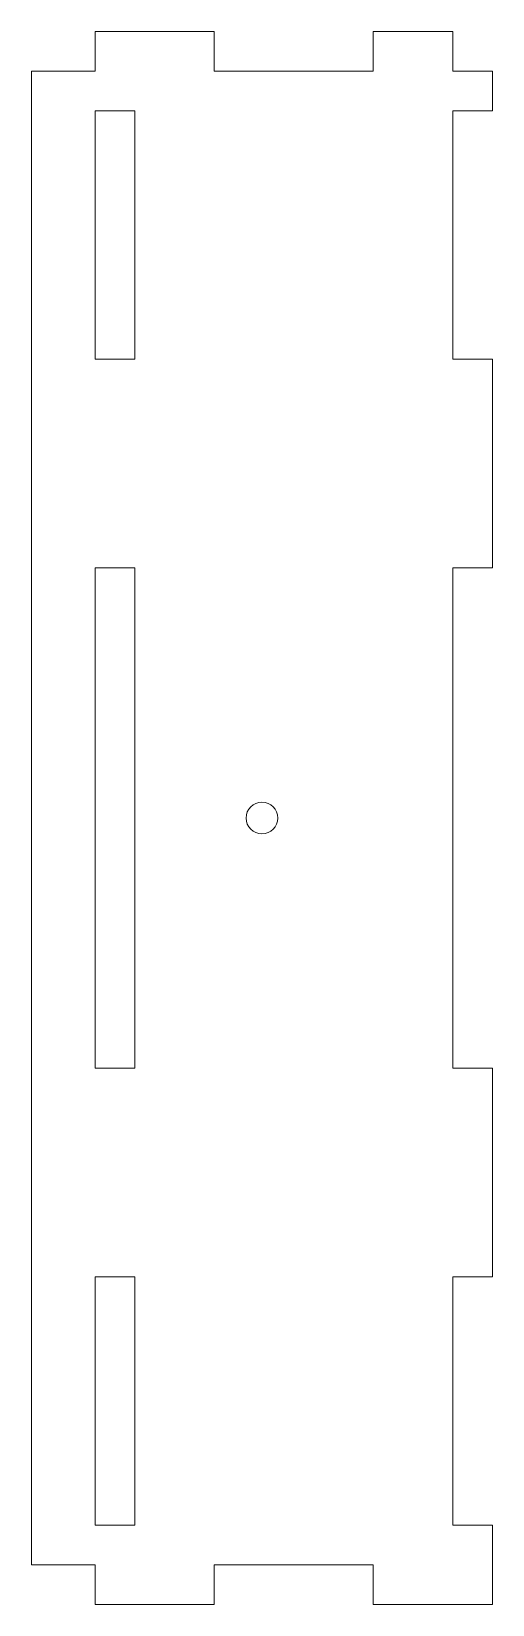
# Model space of a CAD drawing. Header units: millimetres. Extents: x -33 to 25, y -99 to 99.
import ezdxf

# ---------------------------------------------------------------- set-up
doc = ezdxf.new("R2010")
doc.units = ezdxf.units.MM

msp = doc.modelspace()

# ---------------------------------------------------------------- linework, layer by layer
at = {"color": 1, "lineweight": 5, "true_color": 0xff0000}
msp.add_line((-33.01, 93.6), (-33.01, 33.6), dxfattribs=at)
at = {"color": 1, "lineweight": 5, "true_color": 0xff0000, "flags": 128}
for points in [[(-33.01, -94.4), (-25.01, -94.4), (-25.01, -99.4), (-10.01, -99.4), (-10.01, -94.4), (9.99, -94.4), (9.99, -99.4), (24.99, -99.4), (24.99, -94.4), (24.99, -89.4), (19.99, -89.4), (19.99, -58.15), (24.99, -58.15), (24.99, -31.9), (19.99, -31.9), (19.99, 31.1), (24.99, 31.1), (24.99, 57.35), (19.99, 57.35), (19.99, 88.6), (24.99, 88.6), (24.99, 93.6), (19.99, 93.6), (19.99, 98.6), (9.99, 98.6), (9.99, 93.6), (-10.01, 93.6), (-10.01, 98.6), (-25.01, 98.6)], [(-33.01, -94.4), (-33.01, 93.6), (-25.01, 93.6), (-25.01, 98.6)], [(24.99, -99.4), (24.99, -89.4), (19.99, -89.4), (19.99, -58.15), (24.99, -58.15), (24.99, -31.9), (19.99, -31.9), (19.99, 31.1), (24.99, 31.1), (24.99, 57.35), (19.99, 57.35), (19.99, 88.6), (24.99, 88.6), (24.99, 93.6)]]:
    msp.add_lwpolyline(points, dxfattribs=at)
for points in [[(-20.01, 88.6), (-25.01, 88.6), (-25.01, 57.35), (-20.01, 57.35)], [(-20.01, 88.6), (-25.01, 88.6), (-25.01, 57.35), (-20.01, 57.35)], [(-20.01, 31.1), (-25.01, 31.1), (-25.01, -31.9), (-20.01, -31.9)], [(-20.01, 31.1), (-25.01, 31.1), (-25.01, -31.9), (-20.01, -31.9)], [(-20.01, -58.15), (-25.01, -58.15), (-25.01, -89.4), (-20.01, -89.4)], [(-20.01, -58.15), (-25.01, -58.15), (-25.01, -89.4), (-20.01, -89.4)]]:
    msp.add_lwpolyline(points, close=True, dxfattribs=at)
at = {"color": 1, "lineweight": 5, "true_color": 0xff0000}
msp.add_circle((-4.01, -0.4), 2, dxfattribs=at)
msp.add_circle((-4.01, -0.4), 2, dxfattribs=at)

doc.saveas('drawing.dxf')
